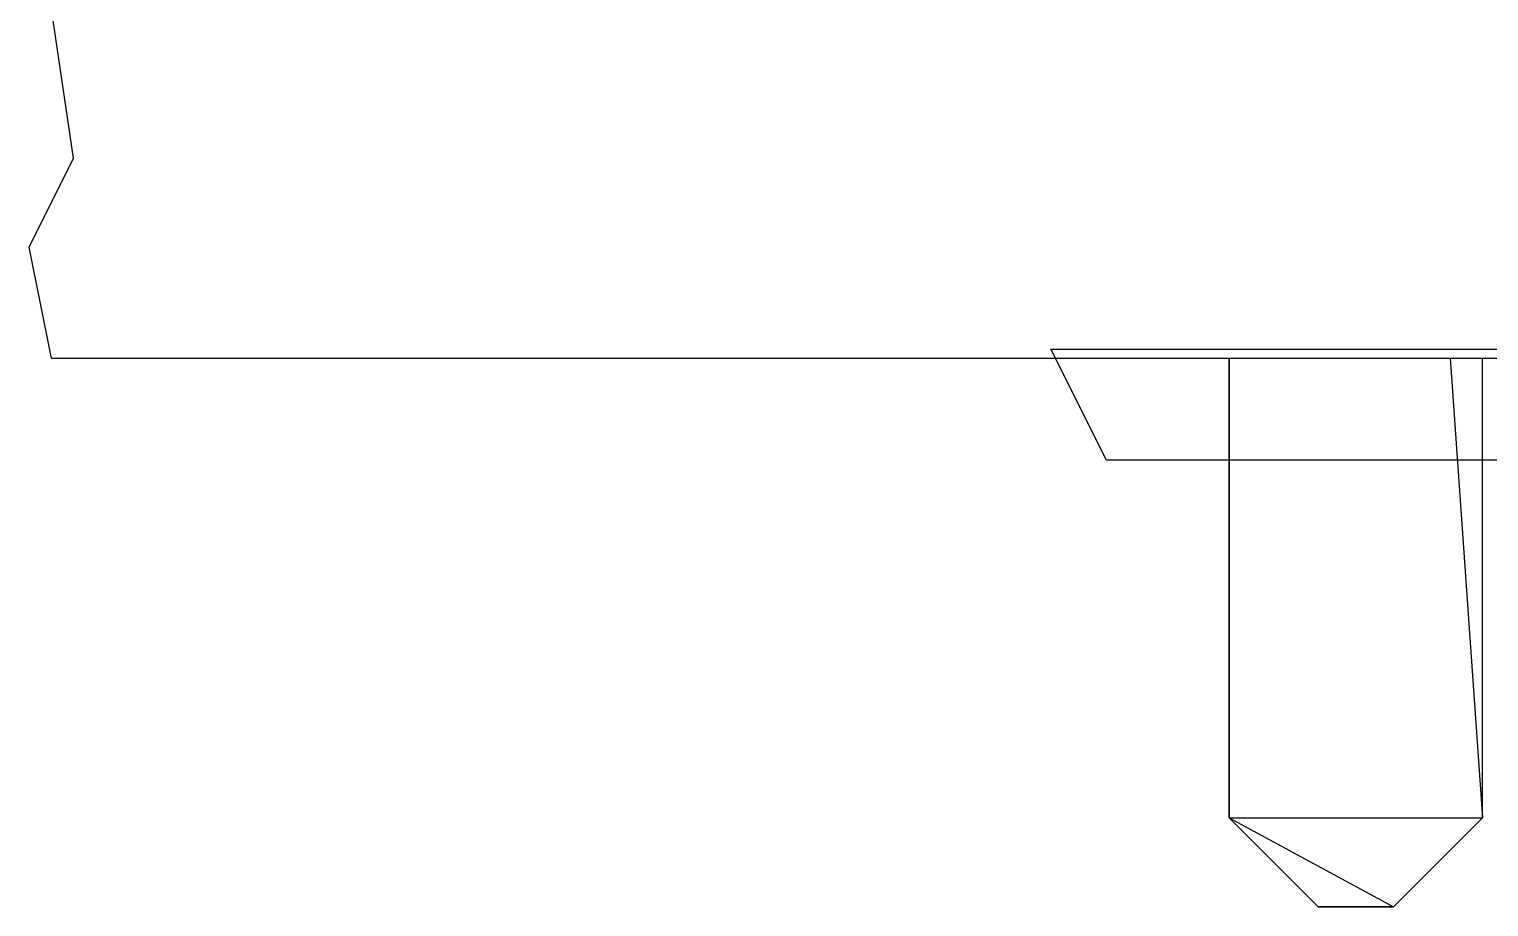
# Model space of a CAD drawing. Header units: inches. Extents: x 0 to 594, y -420 to 0.
# Drawn here: x 285.3 to 298.44, y -318.02 to -310.12 of the extents above; entities that cross this region are included whole.
import ezdxf

# ---------------------------------------------------------------- set-up
doc = ezdxf.new("R2010")
doc.units = ezdxf.units.IN
doc.header["$MEASUREMENT"] = 0

msp = doc.modelspace()

# ---------------------------------------------------------------- linework, layer by layer
at = {"color": 18, "true_color": 0x000000}
for p, q in [((285.7, -311.28), (285.5, -309.938)), ((285.3, -312.08), (285.7, -311.28)), ((285.5, -313.08), (285.3, -312.08)), ((285.5, -313.08), (311.046, -313.08)), ((296.106, -313.08), (296.106, -317.22)), ((296.106, -317.22), (296.106, -313.08)), ((298.094, -313.08), (298.386, -317.22)), ((298.094, -313.08), (298.386, -317.22)), ((298.386, -317.22), (298.386, -313.08)), ((298.386, -317.22), (298.386, -313.08)), ((296.106, -317.22), (298.386, -317.22)), ((296.906, -318.02), (296.106, -317.22)), ((296.106, -317.22), (297.586, -318.02)), ((296.106, -317.22), (298.386, -317.22)), ((296.106, -317.22), (296.906, -318.02)), ((296.106, -317.22), (297.586, -318.02)), ((298.386, -317.22), (297.586, -318.02)), ((297.586, -318.02), (298.386, -317.22)), ((296.906, -318.02), (297.586, -318.02)), ((297.586, -318.02), (296.906, -318.02))]:
    msp.add_line(p, q, dxfattribs=at)
at = {"color": 195, "true_color": 0x7030a0}
for p, q in [((294.5, -313), (299, -313)), ((295, -314), (294.5, -313)), ((299, -314), (295, -314))]:
    msp.add_line(p, q, dxfattribs=at)

doc.saveas('drawing.dxf')
